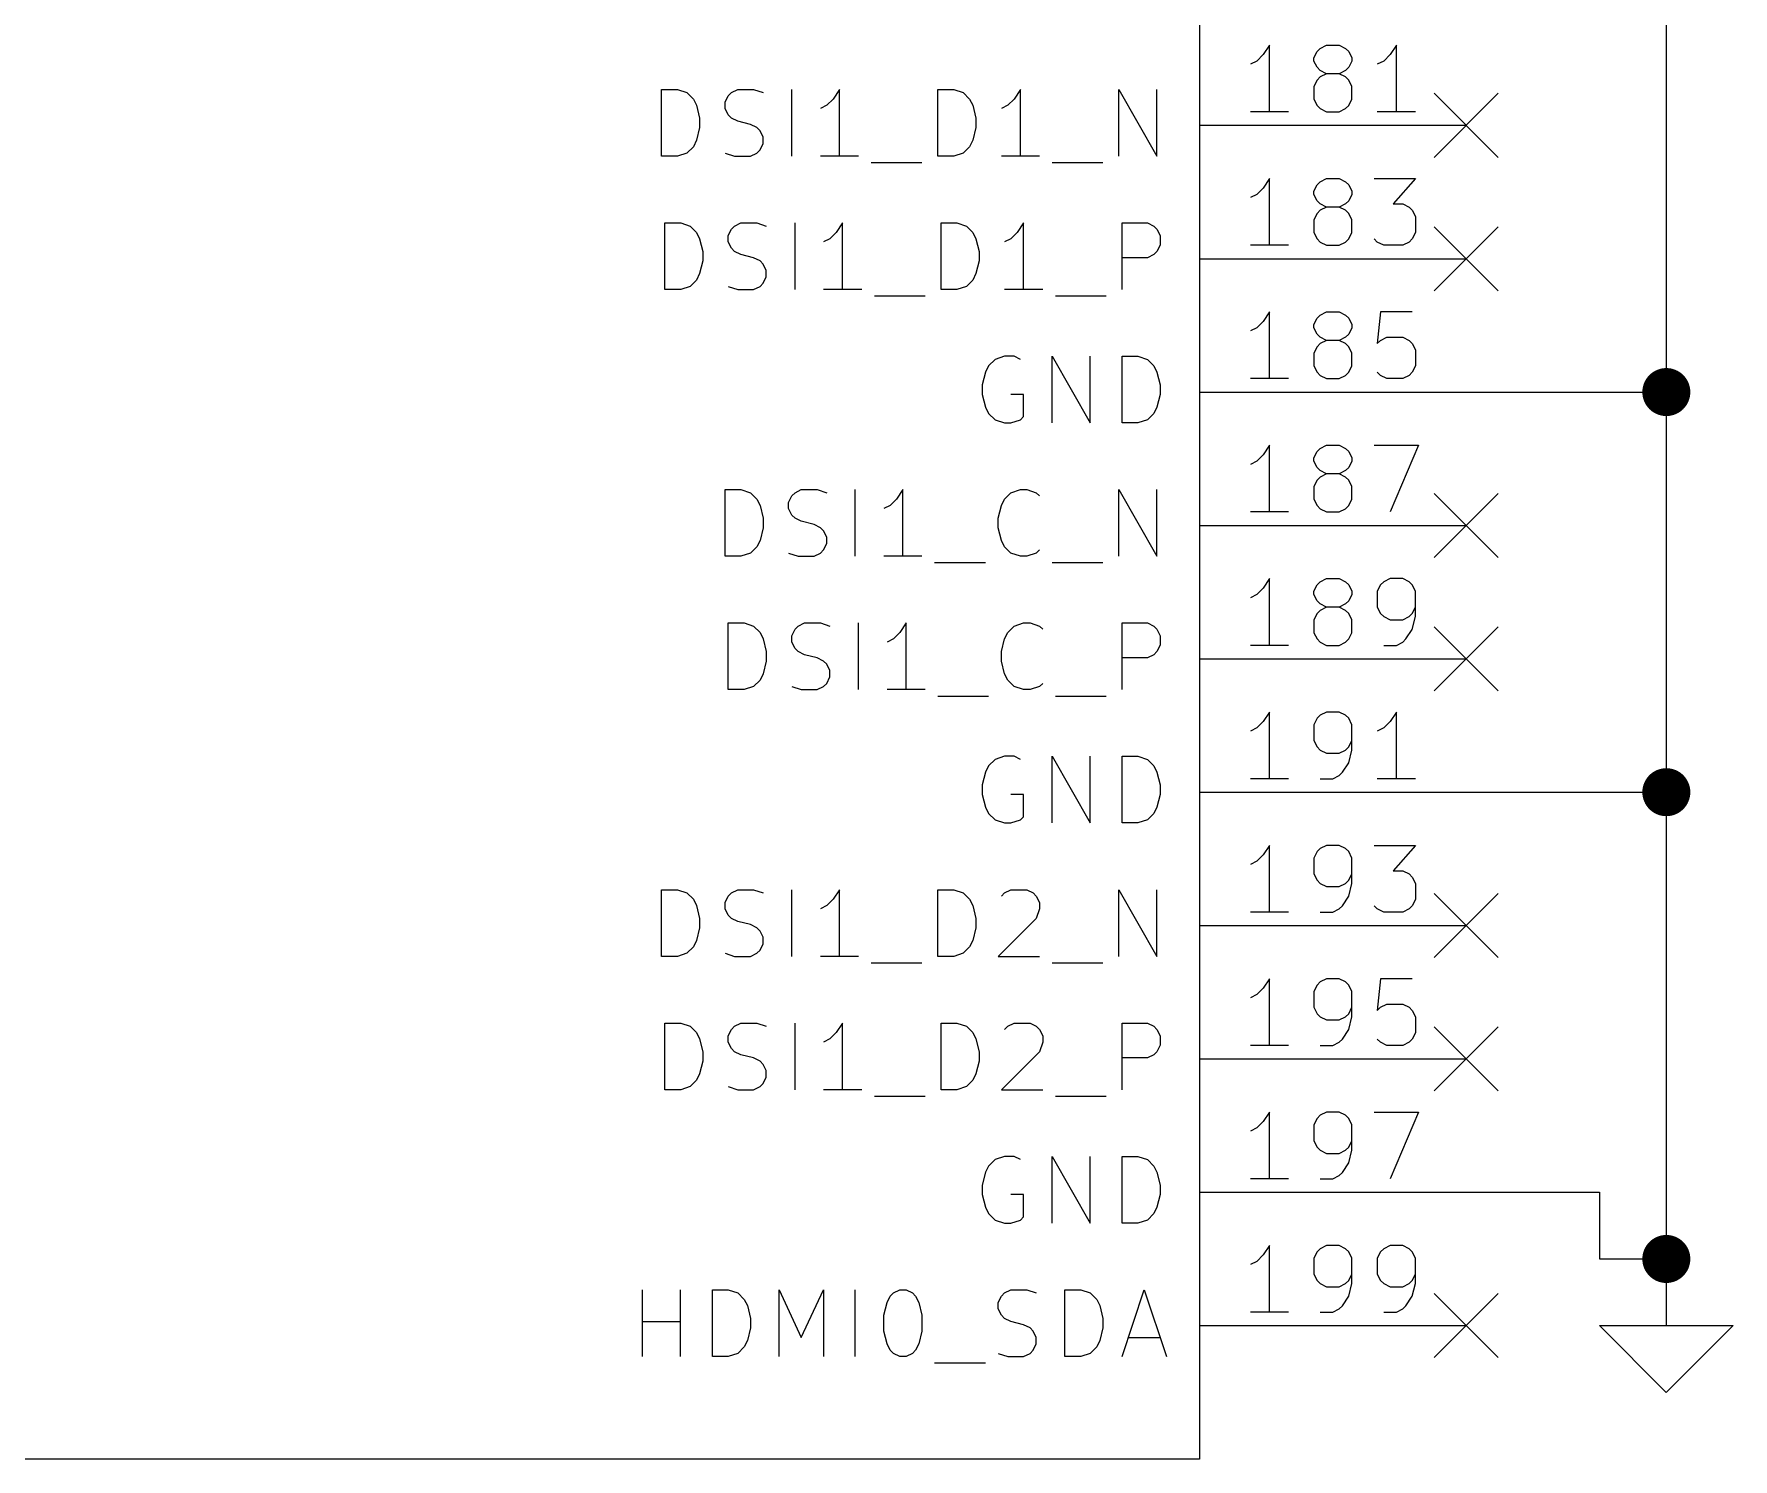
# Model space of a CAD drawing. Extents: x 0.4 to 11.3, y -7.9 to -0.4.
# Drawn here: x 2.376 to 3.65, y -6.35 to -5.282 of the extents above; entities that cross this region are included whole.
import ezdxf

# ---------------------------------------------------------------- set-up
doc = ezdxf.new("R2010")
doc.units = 0
doc.header["$MEASUREMENT"] = 0
for name, color, linetype in [('BLUE2', 5, 'CONTINUOUS'), ('CYAN2', 4, 'CONTINUOUS'), ('GREEN3', 91, 'CONTINUOUS'), ('RED2', 1, 'CONTINUOUS'), ('RED3', 11, 'CONTINUOUS')]:
    doc.layers.add(name, color=color, linetype=linetype)

msp = doc.modelspace()

# ---------------------------------------------------------------- linework, layer by layer
at = {"layer": 'BLUE2', "linetype": 'CONTINUOUS'}
for p, q in [((3.426, -5.326), (3.474, -5.374)), ((3.474, -5.326), (3.426, -5.374)), ((3.426, -5.426), (3.474, -5.474)), ((3.474, -5.426), (3.426, -5.474)), ((3.426, -5.626), (3.474, -5.674)), ((3.474, -5.626), (3.426, -5.674)), ((3.426, -5.726), (3.474, -5.774)), ((3.474, -5.726), (3.426, -5.774)), ((3.426, -5.926), (3.474, -5.974)), ((3.474, -5.926), (3.426, -5.974)), ((3.426, -6.026), (3.474, -6.074)), ((3.474, -6.026), (3.426, -6.074)), ((3.426, -6.226), (3.474, -6.274)), ((3.474, -6.226), (3.426, -6.274))]:
    msp.add_line(p, q, dxfattribs=at)
at = {"layer": 'CYAN2', "linetype": 'CONTINUOUS'}
for p, q in [((2.8467, -5.3731), (2.8467, -5.3231)), ((2.8467, -5.3231), (2.8586, -5.3231)), ((2.8586, -5.3231), (2.8657, -5.3255)), ((2.899, -5.3255), (2.9038, -5.3231)), ((2.9038, -5.3231), (2.9157, -5.3231)), ((2.9157, -5.3231), (2.9229, -5.3255)), ((2.9443, -5.3731), (2.9443, -5.3231)), ((2.98, -5.3231), (2.9752, -5.3303)), ((2.98, -5.3731), (2.98, -5.3231)), ((3.0538, -5.3731), (3.0538, -5.3231)), ((3.0538, -5.3231), (3.0657, -5.3231)), ((3.0657, -5.3231), (3.0729, -5.3255)), ((3.1157, -5.3231), (3.111, -5.3303)), ((3.1157, -5.3731), (3.1157, -5.3231)), ((3.1895, -5.3731), (3.1895, -5.3231)), ((3.1895, -5.3231), (3.2181, -5.3731)), ((3.2181, -5.3731), (3.2181, -5.3231)), ((2.8657, -5.3255), (2.8705, -5.3303)), ((2.8705, -5.3303), (2.8729, -5.335)), ((2.8729, -5.335), (2.8752, -5.3446)), ((2.8943, -5.3327), (2.8967, -5.3279)), ((2.8943, -5.3374), (2.8943, -5.3327)), ((2.8967, -5.3422), (2.8943, -5.3374)), ((2.8967, -5.3279), (2.899, -5.3255)), ((2.9705, -5.335), (2.9657, -5.3374)), ((2.9752, -5.3303), (2.9705, -5.335)), ((3.0729, -5.3255), (3.0776, -5.3303)), ((3.0776, -5.3303), (3.08, -5.335)), ((3.08, -5.335), (3.0824, -5.3446)), ((3.1062, -5.335), (3.1014, -5.3374)), ((3.111, -5.3303), (3.1062, -5.335)), ((2.8752, -5.3446), (2.8752, -5.3517)), ((2.899, -5.3446), (2.8967, -5.3422)), ((2.9038, -5.3469), (2.899, -5.3446)), ((2.9133, -5.3493), (2.9038, -5.3469)), ((2.9181, -5.3517), (2.9133, -5.3493)), ((3.0824, -5.3446), (3.0824, -5.3517)), ((2.8729, -5.3612), (2.8705, -5.366)), ((2.8752, -5.3517), (2.8729, -5.3612)), ((2.9205, -5.3541), (2.9181, -5.3517)), ((2.9229, -5.3588), (2.9205, -5.3541)), ((2.9229, -5.3636), (2.9229, -5.3588)), ((3.08, -5.3612), (3.0776, -5.366)), ((3.0824, -5.3517), (3.08, -5.3612)), ((2.8586, -5.3731), (2.8467, -5.3731)), ((2.8657, -5.3708), (2.8586, -5.3731)), ((2.8705, -5.366), (2.8657, -5.3708)), ((2.8943, -5.3708), (2.9014, -5.3731)), ((2.9014, -5.3731), (2.9133, -5.3731)), ((2.9133, -5.3731), (2.9181, -5.3708)), ((2.9181, -5.3708), (2.9205, -5.3684)), ((2.9205, -5.3684), (2.9229, -5.3636)), ((2.9943, -5.3731), (2.9657, -5.3731)), ((3.0657, -5.3731), (3.0538, -5.3731)), ((3.0729, -5.3708), (3.0657, -5.3731)), ((3.0776, -5.366), (3.0729, -5.3708)), ((3.13, -5.3731), (3.1014, -5.3731)), ((3.0038, -5.3779), (3.0419, -5.3779)), ((3.1395, -5.3779), (3.1776, -5.3779)), ((2.849, -5.4731), (2.849, -5.4231)), ((2.849, -5.4231), (2.861, -5.4231)), ((2.861, -5.4231), (2.8681, -5.4255)), ((2.8681, -5.4255), (2.8729, -5.4303)), ((2.899, -5.4279), (2.9014, -5.4255)), ((2.9014, -5.4255), (2.9062, -5.4231)), ((2.9062, -5.4231), (2.9181, -5.4231)), ((2.9181, -5.4231), (2.9252, -5.4255)), ((2.9467, -5.4731), (2.9467, -5.4231)), ((2.9824, -5.4231), (2.9776, -5.4303)), ((2.9824, -5.4731), (2.9824, -5.4231)), ((3.0562, -5.4731), (3.0562, -5.4231)), ((3.0562, -5.4231), (3.0681, -5.4231)), ((3.0681, -5.4231), (3.0752, -5.4255)), ((3.0752, -5.4255), (3.08, -5.4303)), ((3.1181, -5.4231), (3.1133, -5.4303)), ((3.1181, -5.4731), (3.1181, -5.4231)), ((3.1919, -5.4731), (3.1919, -5.4231)), ((3.1919, -5.4231), (3.2109, -5.4231)), ((3.2109, -5.4231), (3.2157, -5.4255)), ((3.2157, -5.4255), (3.2181, -5.4279)), ((2.8729, -5.4303), (2.8752, -5.435)), ((2.8752, -5.435), (2.8776, -5.4446)), ((2.8967, -5.4327), (2.899, -5.4279)), ((2.8967, -5.4374), (2.8967, -5.4327)), ((2.899, -5.4422), (2.8967, -5.4374)), ((2.9729, -5.435), (2.9681, -5.4374)), ((2.9776, -5.4303), (2.9729, -5.435)), ((3.08, -5.4303), (3.0824, -5.435)), ((3.0824, -5.435), (3.0848, -5.4446)), ((3.1086, -5.435), (3.1038, -5.4374)), ((3.1133, -5.4303), (3.1086, -5.435)), ((3.2181, -5.4279), (3.2205, -5.4327)), ((3.2205, -5.4327), (3.2205, -5.4398)), ((2.8776, -5.4517), (2.8752, -5.4612)), ((2.8776, -5.4446), (2.8776, -5.4517)), ((2.9014, -5.4446), (2.899, -5.4422)), ((2.9062, -5.4469), (2.9014, -5.4446)), ((2.9157, -5.4493), (2.9062, -5.4469)), ((2.9205, -5.4517), (2.9157, -5.4493)), ((2.9229, -5.4541), (2.9205, -5.4517)), ((3.0848, -5.4517), (3.0824, -5.4612)), ((3.0848, -5.4446), (3.0848, -5.4517)), ((3.2109, -5.4493), (3.1919, -5.4493)), ((3.2157, -5.4469), (3.2109, -5.4493)), ((3.2181, -5.4446), (3.2157, -5.4469)), ((3.2205, -5.4398), (3.2181, -5.4446)), ((2.8752, -5.4612), (2.8729, -5.466)), ((2.9252, -5.4588), (2.9229, -5.4541)), ((2.9229, -5.4684), (2.9252, -5.4636)), ((2.9252, -5.4636), (2.9252, -5.4588)), ((3.0824, -5.4612), (3.08, -5.466)), ((2.861, -5.4731), (2.849, -5.4731)), ((2.8681, -5.4708), (2.861, -5.4731)), ((2.8729, -5.466), (2.8681, -5.4708)), ((2.8967, -5.4708), (2.9038, -5.4731)), ((2.9038, -5.4731), (2.9157, -5.4731)), ((2.9157, -5.4731), (2.9205, -5.4708)), ((2.9205, -5.4708), (2.9229, -5.4684)), ((2.9967, -5.4731), (2.9681, -5.4731)), ((3.0681, -5.4731), (3.0562, -5.4731)), ((3.0752, -5.4708), (3.0681, -5.4731)), ((3.08, -5.466), (3.0752, -5.4708)), ((3.1324, -5.4731), (3.1038, -5.4731)), ((3.0062, -5.4779), (3.0443, -5.4779)), ((3.1419, -5.4779), (3.18, -5.4779)), ((3.0967, -5.5255), (3.0919, -5.5303)), ((3.1038, -5.5231), (3.0967, -5.5255)), ((3.1109, -5.5231), (3.1038, -5.5231)), ((3.1157, -5.5255), (3.1109, -5.5231)), ((3.1395, -5.5731), (3.1395, -5.5231)), ((3.1395, -5.5231), (3.1681, -5.5731)), ((3.1681, -5.5731), (3.1681, -5.5231)), ((3.1919, -5.5731), (3.1919, -5.5231)), ((3.1919, -5.5231), (3.2038, -5.5231)), ((3.2038, -5.5231), (3.2109, -5.5255)), ((3.2109, -5.5255), (3.2157, -5.5303)), ((3.0895, -5.535), (3.0871, -5.5446)), ((3.0919, -5.5303), (3.0895, -5.535)), ((3.2157, -5.5303), (3.2181, -5.535)), ((3.2181, -5.535), (3.2205, -5.5446)), ((3.0871, -5.5446), (3.0871, -5.5517)), ((3.0871, -5.5517), (3.0895, -5.5612)), ((3.1181, -5.5517), (3.1086, -5.5517)), ((3.1181, -5.5684), (3.1181, -5.5517)), ((3.2205, -5.5517), (3.2181, -5.5612)), ((3.2205, -5.5446), (3.2205, -5.5517)), ((3.0895, -5.5612), (3.0919, -5.566)), ((3.0919, -5.566), (3.0967, -5.5708)), ((3.2157, -5.566), (3.2109, -5.5708)), ((3.2181, -5.5612), (3.2157, -5.566)), ((3.0967, -5.5708), (3.1038, -5.5731)), ((3.1038, -5.5731), (3.1086, -5.5731)), ((3.1086, -5.5731), (3.1157, -5.5708)), ((3.1157, -5.5708), (3.1181, -5.5684)), ((3.2038, -5.5731), (3.1919, -5.5731)), ((3.2109, -5.5708), (3.2038, -5.5731)), ((2.8943, -5.6731), (2.8943, -5.6231)), ((2.8943, -5.6231), (2.9062, -5.6231)), ((2.9062, -5.6231), (2.9133, -5.6255)), ((2.9133, -5.6255), (2.9181, -5.6303)), ((2.9181, -5.6303), (2.9205, -5.635)), ((2.9419, -5.6327), (2.9443, -5.6279)), ((2.9443, -5.6279), (2.9467, -5.6255)), ((2.9467, -5.6255), (2.9514, -5.6231)), ((2.9514, -5.6231), (2.9633, -5.6231)), ((2.9633, -5.6231), (2.9705, -5.6255)), ((2.9919, -5.6731), (2.9919, -5.6231)), ((3.0229, -5.6303), (3.0181, -5.635)), ((3.0276, -5.6231), (3.0229, -5.6303)), ((3.0276, -5.6731), (3.0276, -5.6231)), ((3.1014, -5.635), (3.1038, -5.6303)), ((3.1038, -5.6303), (3.1086, -5.6255)), ((3.1086, -5.6255), (3.1157, -5.6231)), ((3.1157, -5.6231), (3.1205, -5.6231)), ((3.1205, -5.6231), (3.1276, -5.6255)), ((3.1276, -5.6255), (3.13, -5.6279)), ((3.1895, -5.6731), (3.1895, -5.6231)), ((3.1895, -5.6231), (3.2181, -5.6731)), ((3.2181, -5.6731), (3.2181, -5.6231)), ((2.9205, -5.635), (2.9229, -5.6446)), ((2.9419, -5.6374), (2.9419, -5.6327)), ((2.9443, -5.6422), (2.9419, -5.6374)), ((2.9467, -5.6446), (2.9443, -5.6422)), ((3.0181, -5.635), (3.0133, -5.6374)), ((3.099, -5.6446), (3.1014, -5.635)), ((2.9229, -5.6517), (2.9205, -5.6612)), ((2.9229, -5.6446), (2.9229, -5.6517)), ((2.9514, -5.6469), (2.9467, -5.6446)), ((2.961, -5.6493), (2.9514, -5.6469)), ((2.9657, -5.6517), (2.961, -5.6493)), ((2.9681, -5.6541), (2.9657, -5.6517)), ((2.9705, -5.6588), (2.9681, -5.6541)), ((3.099, -5.6517), (3.099, -5.6446)), ((3.1014, -5.6612), (3.099, -5.6517)), ((2.9181, -5.666), (2.9133, -5.6708)), ((2.9205, -5.6612), (2.9181, -5.666)), ((2.9657, -5.6708), (2.9681, -5.6684)), ((2.9681, -5.6684), (2.9705, -5.6636)), ((2.9705, -5.6636), (2.9705, -5.6588)), ((3.1038, -5.666), (3.1014, -5.6612)), ((3.1086, -5.6708), (3.1038, -5.666)), ((3.13, -5.6684), (3.1276, -5.6708)), ((2.9062, -5.6731), (2.8943, -5.6731)), ((2.9133, -5.6708), (2.9062, -5.6731)), ((2.9419, -5.6708), (2.949, -5.6731)), ((2.949, -5.6731), (2.961, -5.6731)), ((2.961, -5.6731), (2.9657, -5.6708)), ((3.0419, -5.6731), (3.0133, -5.6731)), ((3.0514, -5.6779), (3.0895, -5.6779)), ((3.1157, -5.6731), (3.1086, -5.6708)), ((3.1205, -5.6731), (3.1157, -5.6731)), ((3.1276, -5.6708), (3.1205, -5.6731)), ((3.1395, -5.6779), (3.1776, -5.6779)), ((2.8967, -5.7731), (2.8967, -5.7231)), ((2.8967, -5.7231), (2.9086, -5.7231)), ((2.9086, -5.7231), (2.9157, -5.7255)), ((2.9157, -5.7255), (2.9205, -5.7303)), ((2.9205, -5.7303), (2.9229, -5.735)), ((2.9443, -5.7327), (2.9467, -5.7279)), ((2.9467, -5.7279), (2.949, -5.7255)), ((2.949, -5.7255), (2.9538, -5.7231)), ((2.9538, -5.7231), (2.9657, -5.7231)), ((2.9657, -5.7231), (2.9729, -5.7255)), ((2.9943, -5.7731), (2.9943, -5.7231)), ((3.0252, -5.7303), (3.0205, -5.735)), ((3.03, -5.7231), (3.0252, -5.7303)), ((3.03, -5.7731), (3.03, -5.7231)), ((3.1038, -5.735), (3.1062, -5.7303)), ((3.1062, -5.7303), (3.111, -5.7255)), ((3.111, -5.7255), (3.1181, -5.7231)), ((3.1181, -5.7231), (3.1229, -5.7231)), ((3.1229, -5.7231), (3.13, -5.7255)), ((3.13, -5.7255), (3.1324, -5.7279)), ((3.1919, -5.7731), (3.1919, -5.7231)), ((3.1919, -5.7231), (3.2109, -5.7231)), ((3.2109, -5.7231), (3.2157, -5.7255)), ((3.2157, -5.7255), (3.2181, -5.7279)), ((3.2181, -5.7279), (3.2205, -5.7327)), ((2.9229, -5.735), (2.9252, -5.7446)), ((2.9252, -5.7446), (2.9252, -5.7517)), ((2.9443, -5.7374), (2.9443, -5.7327)), ((2.9467, -5.7422), (2.9443, -5.7374)), ((2.949, -5.7446), (2.9467, -5.7422)), ((2.9538, -5.7469), (2.949, -5.7446)), ((3.0205, -5.735), (3.0157, -5.7374)), ((3.1014, -5.7446), (3.1038, -5.735)), ((3.1014, -5.7517), (3.1014, -5.7446)), ((3.2181, -5.7446), (3.2157, -5.7469)), ((3.2205, -5.7398), (3.2181, -5.7446)), ((3.2205, -5.7327), (3.2205, -5.7398)), ((2.9252, -5.7517), (2.9229, -5.7612)), ((2.9633, -5.7493), (2.9538, -5.7469)), ((2.9681, -5.7517), (2.9633, -5.7493)), ((2.9705, -5.7541), (2.9681, -5.7517)), ((2.9729, -5.7588), (2.9705, -5.7541)), ((3.1038, -5.7612), (3.1014, -5.7517)), ((3.2109, -5.7493), (3.1919, -5.7493)), ((3.2157, -5.7469), (3.2109, -5.7493)), ((2.9157, -5.7708), (2.9086, -5.7731)), ((2.9205, -5.766), (2.9157, -5.7708)), ((2.9229, -5.7612), (2.9205, -5.766)), ((2.9443, -5.7708), (2.9514, -5.7731)), ((2.9633, -5.7731), (2.9681, -5.7708)), ((2.9681, -5.7708), (2.9705, -5.7684)), ((2.9705, -5.7684), (2.9729, -5.7636)), ((2.9729, -5.7636), (2.9729, -5.7588)), ((3.1062, -5.766), (3.1038, -5.7612)), ((3.111, -5.7708), (3.1062, -5.766)), ((3.1181, -5.7731), (3.111, -5.7708)), ((3.13, -5.7708), (3.1229, -5.7731)), ((3.1324, -5.7684), (3.13, -5.7708)), ((2.9086, -5.7731), (2.8967, -5.7731)), ((2.9514, -5.7731), (2.9633, -5.7731)), ((3.0443, -5.7731), (3.0157, -5.7731)), ((3.0538, -5.7779), (3.0919, -5.7779)), ((3.1229, -5.7731), (3.1181, -5.7731)), ((3.1419, -5.7779), (3.18, -5.7779)), ((3.0919, -5.8303), (3.0895, -5.835)), ((3.0967, -5.8255), (3.0919, -5.8303)), ((3.1038, -5.8231), (3.0967, -5.8255)), ((3.1109, -5.8231), (3.1038, -5.8231)), ((3.1157, -5.8255), (3.1109, -5.8231)), ((3.1395, -5.8731), (3.1395, -5.8231)), ((3.1395, -5.8231), (3.1681, -5.8731)), ((3.1681, -5.8731), (3.1681, -5.8231)), ((3.1919, -5.8731), (3.1919, -5.8231)), ((3.1919, -5.8231), (3.2038, -5.8231)), ((3.2038, -5.8231), (3.2109, -5.8255)), ((3.2109, -5.8255), (3.2157, -5.8303)), ((3.2157, -5.8303), (3.2181, -5.835)), ((3.0895, -5.835), (3.0871, -5.8446)), ((3.0871, -5.8446), (3.0871, -5.8517)), ((3.2181, -5.835), (3.2205, -5.8446)), ((3.2205, -5.8446), (3.2205, -5.8517)), ((3.0871, -5.8517), (3.0895, -5.8612)), ((3.1181, -5.8517), (3.1086, -5.8517)), ((3.1181, -5.8684), (3.1181, -5.8517)), ((3.2205, -5.8517), (3.2181, -5.8612)), ((3.0895, -5.8612), (3.0919, -5.866)), ((3.0919, -5.866), (3.0967, -5.8708)), ((3.0967, -5.8708), (3.1038, -5.8731)), ((3.1086, -5.8731), (3.1157, -5.8708)), ((3.1157, -5.8708), (3.1181, -5.8684)), ((3.2109, -5.8708), (3.2038, -5.8731)), ((3.2157, -5.866), (3.2109, -5.8708)), ((3.2181, -5.8612), (3.2157, -5.866)), ((3.1038, -5.8731), (3.1086, -5.8731)), ((3.2038, -5.8731), (3.1919, -5.8731)), ((2.8467, -5.9731), (2.8467, -5.9231)), ((2.8467, -5.9231), (2.8586, -5.9231)), ((2.8586, -5.9231), (2.8657, -5.9255)), ((2.899, -5.9255), (2.9038, -5.9231)), ((2.9038, -5.9231), (2.9157, -5.9231)), ((2.9157, -5.9231), (2.9229, -5.9255)), ((2.9443, -5.9731), (2.9443, -5.9231)), ((2.98, -5.9231), (2.9752, -5.9303)), ((2.98, -5.9731), (2.98, -5.9231)), ((3.0538, -5.9731), (3.0538, -5.9231)), ((3.0538, -5.9231), (3.0657, -5.9231)), ((3.0657, -5.9231), (3.0729, -5.9255)), ((3.1038, -5.9255), (3.1086, -5.9231)), ((3.1086, -5.9231), (3.1205, -5.9231)), ((3.1205, -5.9231), (3.1252, -5.9255)), ((3.1895, -5.9731), (3.1895, -5.9231)), ((3.1895, -5.9231), (3.2181, -5.9731)), ((3.2181, -5.9731), (3.2181, -5.9231)), ((2.8657, -5.9255), (2.8705, -5.9303)), ((2.8705, -5.9303), (2.8729, -5.935)), ((2.8729, -5.935), (2.8752, -5.9446)), ((2.8943, -5.9327), (2.8967, -5.9279)), ((2.8943, -5.9374), (2.8943, -5.9327)), ((2.8967, -5.9279), (2.899, -5.9255)), ((2.9705, -5.935), (2.9657, -5.9374)), ((2.9752, -5.9303), (2.9705, -5.935)), ((3.0729, -5.9255), (3.0776, -5.9303)), ((3.0776, -5.9303), (3.08, -5.935)), ((3.08, -5.935), (3.0824, -5.9446)), ((3.1014, -5.9279), (3.1038, -5.9255)), ((3.1252, -5.9255), (3.1276, -5.9279)), ((3.1276, -5.9279), (3.13, -5.9327)), ((3.13, -5.9327), (3.13, -5.9374)), ((2.8752, -5.9446), (2.8752, -5.9517)), ((2.8967, -5.9422), (2.8943, -5.9374)), ((2.899, -5.9446), (2.8967, -5.9422)), ((2.9038, -5.9469), (2.899, -5.9446)), ((2.9133, -5.9493), (2.9038, -5.9469)), ((3.0824, -5.9446), (3.0824, -5.9517)), ((3.1276, -5.9446), (3.099, -5.9731)), ((3.13, -5.9374), (3.1276, -5.9446)), ((2.8729, -5.9612), (2.8705, -5.966)), ((2.8752, -5.9517), (2.8729, -5.9612)), ((2.9181, -5.9517), (2.9133, -5.9493)), ((2.9205, -5.9541), (2.9181, -5.9517)), ((2.9229, -5.9588), (2.9205, -5.9541)), ((2.9229, -5.9636), (2.9229, -5.9588)), ((3.08, -5.9612), (3.0776, -5.966)), ((3.0824, -5.9517), (3.08, -5.9612)), ((2.8586, -5.9731), (2.8467, -5.9731)), ((2.8657, -5.9708), (2.8586, -5.9731)), ((2.8705, -5.966), (2.8657, -5.9708)), ((2.8943, -5.9708), (2.9014, -5.9731)), ((2.9014, -5.9731), (2.9133, -5.9731)), ((2.9133, -5.9731), (2.9181, -5.9708)), ((2.9181, -5.9708), (2.9205, -5.9684)), ((2.9205, -5.9684), (2.9229, -5.9636)), ((2.9943, -5.9731), (2.9657, -5.9731)), ((3.0657, -5.9731), (3.0538, -5.9731)), ((3.0729, -5.9708), (3.0657, -5.9731)), ((3.0776, -5.966), (3.0729, -5.9708)), ((3.099, -5.9731), (3.13, -5.9731)), ((3.0038, -5.9779), (3.0419, -5.9779)), ((3.1395, -5.9779), (3.1776, -5.9779)), ((2.849, -6.0731), (2.849, -6.0231)), ((2.849, -6.0231), (2.861, -6.0231)), ((2.861, -6.0231), (2.8681, -6.0255)), ((2.8681, -6.0255), (2.8729, -6.0303)), ((2.899, -6.0279), (2.9014, -6.0255)), ((2.9014, -6.0255), (2.9062, -6.0231)), ((2.9062, -6.0231), (2.9181, -6.0231)), ((2.9181, -6.0231), (2.9252, -6.0255)), ((2.9467, -6.0731), (2.9467, -6.0231)), ((2.9824, -6.0231), (2.9776, -6.0303)), ((2.9824, -6.0731), (2.9824, -6.0231)), ((3.0562, -6.0731), (3.0562, -6.0231)), ((3.0562, -6.0231), (3.0681, -6.0231)), ((3.0681, -6.0231), (3.0752, -6.0255)), ((3.0752, -6.0255), (3.08, -6.0303)), ((3.1038, -6.0279), (3.1062, -6.0255)), ((3.1062, -6.0255), (3.111, -6.0231)), ((3.111, -6.0231), (3.1229, -6.0231)), ((3.1229, -6.0231), (3.1276, -6.0255)), ((3.1276, -6.0255), (3.13, -6.0279)), ((3.1919, -6.0731), (3.1919, -6.0231)), ((3.1919, -6.0231), (3.2109, -6.0231)), ((3.2109, -6.0231), (3.2157, -6.0255)), ((3.2157, -6.0255), (3.2181, -6.0279)), ((2.8729, -6.0303), (2.8752, -6.035)), ((2.8752, -6.035), (2.8776, -6.0446)), ((2.8967, -6.0327), (2.899, -6.0279)), ((2.8967, -6.0374), (2.8967, -6.0327)), ((2.899, -6.0422), (2.8967, -6.0374)), ((2.9729, -6.035), (2.9681, -6.0374)), ((2.9776, -6.0303), (2.9729, -6.035)), ((3.08, -6.0303), (3.0824, -6.035)), ((3.0824, -6.035), (3.0848, -6.0446)), ((3.13, -6.0279), (3.1324, -6.0327)), ((3.1324, -6.0374), (3.13, -6.0446)), ((3.1324, -6.0327), (3.1324, -6.0374)), ((3.2181, -6.0279), (3.2205, -6.0327)), ((3.2205, -6.0327), (3.2205, -6.0398)), ((2.8776, -6.0446), (2.8776, -6.0517)), ((2.9014, -6.0446), (2.899, -6.0422)), ((2.9062, -6.0469), (2.9014, -6.0446)), ((2.9157, -6.0493), (2.9062, -6.0469)), ((2.9205, -6.0517), (2.9157, -6.0493)), ((3.0848, -6.0446), (3.0848, -6.0517)), ((3.13, -6.0446), (3.1014, -6.0731)), ((3.2109, -6.0493), (3.1919, -6.0493)), ((3.2157, -6.0469), (3.2109, -6.0493)), ((3.2181, -6.0446), (3.2157, -6.0469)), ((3.2205, -6.0398), (3.2181, -6.0446)), ((2.8752, -6.0612), (2.8729, -6.066)), ((2.8776, -6.0517), (2.8752, -6.0612)), ((2.9229, -6.0541), (2.9205, -6.0517)), ((2.9252, -6.0588), (2.9229, -6.0541)), ((2.9229, -6.0684), (2.9252, -6.0636)), ((2.9252, -6.0636), (2.9252, -6.0588)), ((3.0824, -6.0612), (3.08, -6.066)), ((3.0848, -6.0517), (3.0824, -6.0612)), ((2.861, -6.0731), (2.849, -6.0731)), ((2.8681, -6.0708), (2.861, -6.0731)), ((2.8729, -6.066), (2.8681, -6.0708)), ((2.8967, -6.0708), (2.9038, -6.0731)), ((2.9038, -6.0731), (2.9157, -6.0731)), ((2.9157, -6.0731), (2.9205, -6.0708)), ((2.9205, -6.0708), (2.9229, -6.0684)), ((2.9967, -6.0731), (2.9681, -6.0731)), ((3.0681, -6.0731), (3.0562, -6.0731)), ((3.0752, -6.0708), (3.0681, -6.0731)), ((3.08, -6.066), (3.0752, -6.0708)), ((3.1014, -6.0731), (3.1324, -6.0731)), ((3.0062, -6.0779), (3.0443, -6.0779)), ((3.1419, -6.0779), (3.18, -6.0779)), ((3.0967, -6.1255), (3.0919, -6.1303)), ((3.1038, -6.1231), (3.0967, -6.1255)), ((3.1109, -6.1231), (3.1038, -6.1231)), ((3.1157, -6.1255), (3.1109, -6.1231)), ((3.1395, -6.1731), (3.1395, -6.1231)), ((3.1395, -6.1231), (3.1681, -6.1731)), ((3.1681, -6.1731), (3.1681, -6.1231)), ((3.1919, -6.1731), (3.1919, -6.1231)), ((3.1919, -6.1231), (3.2038, -6.1231)), ((3.2038, -6.1231), (3.2109, -6.1255)), ((3.2109, -6.1255), (3.2157, -6.1303)), ((3.0895, -6.135), (3.0871, -6.1446)), ((3.0919, -6.1303), (3.0895, -6.135)), ((3.2157, -6.1303), (3.2181, -6.135)), ((3.2181, -6.135), (3.2205, -6.1446)), ((3.0871, -6.1446), (3.0871, -6.1517)), ((3.0871, -6.1517), (3.0895, -6.1612)), ((3.1181, -6.1517), (3.1086, -6.1517)), ((3.1181, -6.1684), (3.1181, -6.1517)), ((3.2205, -6.1517), (3.2181, -6.1612)), ((3.2205, -6.1446), (3.2205, -6.1517)), ((3.0895, -6.1612), (3.0919, -6.166)), ((3.2181, -6.1612), (3.2157, -6.166)), ((3.0919, -6.166), (3.0967, -6.1708)), ((3.0967, -6.1708), (3.1038, -6.1731)), ((3.1038, -6.1731), (3.1086, -6.1731)), ((3.1086, -6.1731), (3.1157, -6.1708)), ((3.1157, -6.1708), (3.1181, -6.1684)), ((3.2038, -6.1731), (3.1919, -6.1731)), ((3.2109, -6.1708), (3.2038, -6.1731)), ((3.2157, -6.166), (3.2109, -6.1708)), ((2.8324, -6.2731), (2.8324, -6.2231)), ((2.8609, -6.2731), (2.8609, -6.2231)), ((2.8848, -6.2731), (2.8848, -6.2231)), ((2.8848, -6.2231), (2.8967, -6.2231)), ((2.8967, -6.2231), (2.9038, -6.2255)), ((2.9038, -6.2255), (2.9086, -6.2303)), ((2.9348, -6.2731), (2.9348, -6.2231)), ((2.9348, -6.2231), (2.9514, -6.2588)), ((2.9514, -6.2588), (2.9681, -6.2231)), ((2.9681, -6.2231), (2.9681, -6.2731)), ((2.9919, -6.2731), (2.9919, -6.2231)), ((3.0157, -6.2327), (3.0181, -6.2279)), ((3.0181, -6.2279), (3.0205, -6.2255)), ((3.0205, -6.2255), (3.0252, -6.2231)), ((3.0252, -6.2231), (3.03, -6.2231)), ((3.03, -6.2231), (3.0348, -6.2255)), ((3.0348, -6.2255), (3.0371, -6.2279)), ((3.0371, -6.2279), (3.0395, -6.2327)), ((3.099, -6.2327), (3.1014, -6.2279)), ((3.1014, -6.2279), (3.1038, -6.2255)), ((3.1038, -6.2255), (3.1086, -6.2231)), ((3.1086, -6.2231), (3.1205, -6.2231)), ((3.1205, -6.2231), (3.1276, -6.2255)), ((3.149, -6.2731), (3.149, -6.2231)), ((3.149, -6.2231), (3.1609, -6.2231)), ((3.1609, -6.2231), (3.1681, -6.2255)), ((3.1681, -6.2255), (3.1729, -6.2303)), ((3.1919, -6.2731), (3.2086, -6.2231)), ((3.2086, -6.2231), (3.2252, -6.2731)), ((2.9086, -6.2303), (2.911, -6.235)), ((2.911, -6.235), (2.9133, -6.2446)), ((3.0133, -6.2422), (3.0157, -6.2327)), ((3.0395, -6.2327), (3.0419, -6.2422)), ((3.099, -6.2374), (3.099, -6.2327)), ((3.1014, -6.2422), (3.099, -6.2374)), ((3.1729, -6.2303), (3.1752, -6.235)), ((3.1752, -6.235), (3.1776, -6.2446)), ((2.8324, -6.2469), (2.8609, -6.2469)), ((2.9133, -6.2517), (2.911, -6.2612)), ((2.9133, -6.2446), (2.9133, -6.2517)), ((3.0133, -6.2541), (3.0133, -6.2422)), ((3.0157, -6.2636), (3.0133, -6.2541)), ((3.0419, -6.2541), (3.0395, -6.2636)), ((3.0419, -6.2422), (3.0419, -6.2541)), ((3.1038, -6.2446), (3.1014, -6.2422)), ((3.1086, -6.2469), (3.1038, -6.2446)), ((3.1181, -6.2493), (3.1086, -6.2469)), ((3.1229, -6.2517), (3.1181, -6.2493)), ((3.1252, -6.2541), (3.1229, -6.2517)), ((3.1276, -6.2588), (3.1252, -6.2541)), ((3.1776, -6.2517), (3.1752, -6.2612)), ((3.1776, -6.2446), (3.1776, -6.2517)), ((2.9086, -6.266), (2.9038, -6.2708)), ((2.911, -6.2612), (2.9086, -6.266)), ((3.0181, -6.2684), (3.0157, -6.2636)), ((3.0395, -6.2636), (3.0371, -6.2684)), ((3.1252, -6.2684), (3.1276, -6.2636)), ((3.1276, -6.2636), (3.1276, -6.2588)), ((3.1729, -6.266), (3.1681, -6.2708)), ((3.1752, -6.2612), (3.1729, -6.266)), ((3.1967, -6.2588), (3.2205, -6.2588)), ((2.8967, -6.2731), (2.8848, -6.2731)), ((2.9038, -6.2708), (2.8967, -6.2731)), ((3.0205, -6.2708), (3.0181, -6.2684)), ((3.0252, -6.2731), (3.0205, -6.2708)), ((3.03, -6.2731), (3.0252, -6.2731)), ((3.0348, -6.2708), (3.03, -6.2731)), ((3.0371, -6.2684), (3.0348, -6.2708)), ((3.0514, -6.2779), (3.0895, -6.2779)), ((3.099, -6.2708), (3.1062, -6.2731)), ((3.1062, -6.2731), (3.1181, -6.2731)), ((3.1181, -6.2731), (3.1229, -6.2708)), ((3.1229, -6.2708), (3.1252, -6.2684)), ((3.1609, -6.2731), (3.149, -6.2731)), ((3.1681, -6.2708), (3.1609, -6.2731))]:
    msp.add_line(p, q, dxfattribs=at)
at = {"layer": 'GREEN3', "linetype": 'CONTINUOUS'}
for p, q in [((3.6, -5.25), (3.6, -5.55)), ((3.45, -5.55), (3.6, -5.55)), ((3.6, -5.55), (3.6, -5.85)), ((3.45, -5.85), (3.6, -5.85)), ((3.6, -5.85), (3.6, -6.2)), ((3.45, -6.15), (3.55, -6.15)), ((3.55, -6.15), (3.55, -6.2)), ((3.55, -6.2), (3.6, -6.2))]:
    msp.add_line(p, q, dxfattribs=at)
at = {"layer": 'GREEN3', "const_width": 0.018}
for points in [[(3.591, -5.55, 1), (3.609, -5.55, 1)], [(3.591, -5.85, 1), (3.609, -5.85, 1)], [(3.591, -6.2, 1), (3.609, -6.2, 1)]]:
    msp.add_lwpolyline(points, format="xyb", close=True, dxfattribs=at)
at = {"layer": 'RED2', "linetype": 'CONTINUOUS'}
for p, q in [((3.25, -1.25), (3.25, -6.35)), ((3.25, -5.35), (3.45, -5.35)), ((3.25, -5.45), (3.45, -5.45)), ((3.25, -5.55), (3.45, -5.55)), ((3.25, -5.65), (3.45, -5.65)), ((3.25, -5.75), (3.45, -5.75)), ((3.25, -5.85), (3.45, -5.85)), ((3.25, -5.95), (3.45, -5.95)), ((3.25, -6.05), (3.45, -6.05)), ((3.25, -6.15), (3.45, -6.15)), ((3.6, -6.2), (3.6, -6.25)), ((3.25, -6.25), (3.45, -6.25)), ((3.6, -6.3), (3.55, -6.25)), ((3.55, -6.25), (3.6, -6.25)), ((3.6, -6.25), (3.65, -6.25)), ((3.65, -6.25), (3.6, -6.3)), ((3.25, -6.35), (1.25, -6.35))]:
    msp.add_line(p, q, dxfattribs=at)
at = {"layer": 'RED3', "linetype": 'CONTINUOUS'}
for p, q in [((3.2976, -5.297), (3.2929, -5.3018)), ((3.3024, -5.2899), (3.2976, -5.297)), ((3.3024, -5.3399), (3.3024, -5.2899)), ((3.3357, -5.2994), (3.3381, -5.2946)), ((3.3357, -5.3018), (3.3357, -5.2994)), ((3.3381, -5.2946), (3.3405, -5.2923)), ((3.3405, -5.2923), (3.3452, -5.2899)), ((3.3452, -5.2899), (3.3548, -5.2899)), ((3.3548, -5.2899), (3.3595, -5.2923)), ((3.3595, -5.2923), (3.3619, -5.2946)), ((3.3619, -5.2946), (3.3643, -5.2994)), ((3.3643, -5.2994), (3.3643, -5.3018)), ((3.3929, -5.297), (3.3881, -5.3018)), ((3.3976, -5.2899), (3.3929, -5.297)), ((3.3976, -5.3399), (3.3976, -5.2899)), ((3.2929, -5.3018), (3.2881, -5.3042)), ((3.3381, -5.3065), (3.3357, -5.3018)), ((3.3405, -5.3089), (3.3381, -5.3065)), ((3.3452, -5.3113), (3.3405, -5.3089)), ((3.3452, -5.3113), (3.3405, -5.3137)), ((3.3548, -5.3113), (3.3452, -5.3113)), ((3.3595, -5.3089), (3.3548, -5.3113)), ((3.3595, -5.3137), (3.3548, -5.3113)), ((3.3619, -5.3065), (3.3595, -5.3089)), ((3.3643, -5.3018), (3.3619, -5.3065)), ((3.3881, -5.3018), (3.3833, -5.3042)), ((3.3381, -5.3161), (3.3357, -5.3208)), ((3.3357, -5.3208), (3.3357, -5.3304)), ((3.3405, -5.3137), (3.3381, -5.3161)), ((3.3619, -5.3161), (3.3595, -5.3137)), ((3.3643, -5.3208), (3.3619, -5.3161)), ((3.3643, -5.3304), (3.3643, -5.3208)), ((3.3357, -5.3304), (3.3381, -5.3351)), ((3.3381, -5.3351), (3.3405, -5.3375)), ((3.3405, -5.3375), (3.3452, -5.3399)), ((3.3548, -5.3399), (3.3595, -5.3375)), ((3.3595, -5.3375), (3.3619, -5.3351)), ((3.3619, -5.3351), (3.3643, -5.3304)), ((3.3167, -5.3399), (3.2881, -5.3399)), ((3.3452, -5.3399), (3.3548, -5.3399)), ((3.4119, -5.3399), (3.3833, -5.3399)), ((3.2976, -5.397), (3.2929, -5.4018)), ((3.3024, -5.3899), (3.2976, -5.397)), ((3.3024, -5.4399), (3.3024, -5.3899)), ((3.3357, -5.3994), (3.3381, -5.3946)), ((3.3357, -5.4018), (3.3357, -5.3994)), ((3.3381, -5.3946), (3.3405, -5.3923)), ((3.3405, -5.3923), (3.3452, -5.3899)), ((3.3452, -5.3899), (3.3548, -5.3899)), ((3.3548, -5.3899), (3.3595, -5.3923)), ((3.3595, -5.3923), (3.3619, -5.3946)), ((3.3619, -5.3946), (3.3643, -5.3994)), ((3.3643, -5.3994), (3.3643, -5.4018)), ((3.381, -5.3899), (3.4119, -5.3899)), ((3.4119, -5.3899), (3.3952, -5.4089)), ((3.2929, -5.4018), (3.2881, -5.4042)), ((3.3381, -5.4065), (3.3357, -5.4018)), ((3.3405, -5.4089), (3.3381, -5.4065)), ((3.3405, -5.4137), (3.3381, -5.4161)), ((3.3452, -5.4113), (3.3405, -5.4089)), ((3.3452, -5.4113), (3.3405, -5.4137)), ((3.3548, -5.4113), (3.3452, -5.4113)), ((3.3595, -5.4089), (3.3548, -5.4113)), ((3.3595, -5.4137), (3.3548, -5.4113)), ((3.3619, -5.4065), (3.3595, -5.4089)), ((3.3619, -5.4161), (3.3595, -5.4137)), ((3.3643, -5.4018), (3.3619, -5.4065)), ((3.3952, -5.4089), (3.4024, -5.4089)), ((3.4024, -5.4089), (3.4071, -5.4113)), ((3.4071, -5.4113), (3.4095, -5.4137)), ((3.4095, -5.4137), (3.4119, -5.4184)), ((3.3381, -5.4161), (3.3357, -5.4208)), ((3.3357, -5.4208), (3.3357, -5.4304)), ((3.3643, -5.4208), (3.3619, -5.4161)), ((3.3643, -5.4304), (3.3643, -5.4208)), ((3.4119, -5.4184), (3.4119, -5.4304)), ((3.3357, -5.4304), (3.3381, -5.4351)), ((3.3381, -5.4351), (3.3405, -5.4375)), ((3.3405, -5.4375), (3.3452, -5.4399)), ((3.3548, -5.4399), (3.3595, -5.4375)), ((3.3595, -5.4375), (3.3619, -5.4351)), ((3.3619, -5.4351), (3.3643, -5.4304)), ((3.3833, -5.4375), (3.381, -5.4351)), ((3.3881, -5.4399), (3.3833, -5.4375)), ((3.4071, -5.4375), (3.4024, -5.4399)), ((3.4095, -5.4351), (3.4071, -5.4375)), ((3.4119, -5.4304), (3.4095, -5.4351)), ((3.3167, -5.4399), (3.2881, -5.4399)), ((3.3452, -5.4399), (3.3548, -5.4399)), ((3.4024, -5.4399), (3.3881, -5.4399)), ((3.3024, -5.4899), (3.2976, -5.497)), ((3.3024, -5.5399), (3.3024, -5.4899)), ((3.3405, -5.4923), (3.3452, -5.4899)), ((3.3452, -5.4899), (3.3548, -5.4899)), ((3.3548, -5.4899), (3.3595, -5.4923)), ((3.3857, -5.4899), (3.3833, -5.5137)), ((3.4095, -5.4899), (3.3857, -5.4899)), ((3.2929, -5.5018), (3.2881, -5.5042)), ((3.2976, -5.497), (3.2929, -5.5018)), ((3.3357, -5.4994), (3.3381, -5.4946)), ((3.3357, -5.5018), (3.3357, -5.4994)), ((3.3381, -5.5065), (3.3357, -5.5018)), ((3.3381, -5.4946), (3.3405, -5.4923)), ((3.3595, -5.4923), (3.3619, -5.4946)), ((3.3619, -5.4946), (3.3643, -5.4994)), ((3.3643, -5.5018), (3.3619, -5.5065)), ((3.3643, -5.4994), (3.3643, -5.5018)), ((3.3405, -5.5089), (3.3381, -5.5065)), ((3.3405, -5.5137), (3.3381, -5.5161)), ((3.3452, -5.5113), (3.3405, -5.5089)), ((3.3452, -5.5113), (3.3405, -5.5137)), ((3.3548, -5.5113), (3.3452, -5.5113)), ((3.3595, -5.5089), (3.3548, -5.5113)), ((3.3595, -5.5137), (3.3548, -5.5113)), ((3.3619, -5.5065), (3.3595, -5.5089)), ((3.3619, -5.5161), (3.3595, -5.5137)), ((3.3833, -5.5137), (3.3857, -5.5113)), ((3.3857, -5.5113), (3.3905, -5.5089)), ((3.3905, -5.5089), (3.4024, -5.5089)), ((3.4024, -5.5089), (3.4071, -5.5113)), ((3.4071, -5.5113), (3.4095, -5.5137)), ((3.4095, -5.5137), (3.4119, -5.5184)), ((3.3381, -5.5161), (3.3357, -5.5208)), ((3.3357, -5.5208), (3.3357, -5.5304)), ((3.3643, -5.5208), (3.3619, -5.5161)), ((3.3643, -5.5304), (3.3643, -5.5208)), ((3.4119, -5.5184), (3.4119, -5.5304)), ((3.3167, -5.5399), (3.2881, -5.5399)), ((3.3357, -5.5304), (3.3381, -5.5351)), ((3.3381, -5.5351), (3.3405, -5.5375)), ((3.3405, -5.5375), (3.3452, -5.5399)), ((3.3452, -5.5399), (3.3548, -5.5399)), ((3.3548, -5.5399), (3.3595, -5.5375)), ((3.3595, -5.5375), (3.3619, -5.5351)), ((3.3619, -5.5351), (3.3643, -5.5304)), ((3.3857, -5.5375), (3.3833, -5.5351)), ((3.3905, -5.5399), (3.3857, -5.5375)), ((3.4024, -5.5399), (3.3905, -5.5399)), ((3.4071, -5.5375), (3.4024, -5.5399)), ((3.4095, -5.5351), (3.4071, -5.5375)), ((3.4119, -5.5304), (3.4095, -5.5351)), ((3.3024, -5.5899), (3.2976, -5.597)), ((3.3024, -5.6399), (3.3024, -5.5899)), ((3.3381, -5.5946), (3.3405, -5.5923)), ((3.3405, -5.5923), (3.3452, -5.5899)), ((3.3452, -5.5899), (3.3548, -5.5899)), ((3.3548, -5.5899), (3.3595, -5.5923)), ((3.3595, -5.5923), (3.3619, -5.5946)), ((3.381, -5.5899), (3.4143, -5.5899)), ((3.4143, -5.5899), (3.3929, -5.6399)), ((3.2929, -5.6018), (3.2881, -5.6042)), ((3.2976, -5.597), (3.2929, -5.6018)), ((3.3357, -5.5994), (3.3381, -5.5946)), ((3.3357, -5.6018), (3.3357, -5.5994)), ((3.3381, -5.6065), (3.3357, -5.6018)), ((3.3619, -5.5946), (3.3643, -5.5994)), ((3.3643, -5.6018), (3.3619, -5.6065)), ((3.3643, -5.5994), (3.3643, -5.6018)), ((3.3381, -5.6161), (3.3357, -5.6208)), ((3.3405, -5.6089), (3.3381, -5.6065)), ((3.3405, -5.6137), (3.3381, -5.6161)), ((3.3452, -5.6113), (3.3405, -5.6089)), ((3.3452, -5.6113), (3.3405, -5.6137)), ((3.3548, -5.6113), (3.3452, -5.6113)), ((3.3595, -5.6089), (3.3548, -5.6113)), ((3.3595, -5.6137), (3.3548, -5.6113)), ((3.3619, -5.6065), (3.3595, -5.6089)), ((3.3619, -5.6161), (3.3595, -5.6137)), ((3.3643, -5.6208), (3.3619, -5.6161)), ((3.3357, -5.6208), (3.3357, -5.6304)), ((3.3357, -5.6304), (3.3381, -5.6351)), ((3.3619, -5.6351), (3.3643, -5.6304)), ((3.3643, -5.6304), (3.3643, -5.6208)), ((3.3167, -5.6399), (3.2881, -5.6399)), ((3.3381, -5.6351), (3.3405, -5.6375)), ((3.3405, -5.6375), (3.3452, -5.6399)), ((3.3452, -5.6399), (3.3548, -5.6399)), ((3.3548, -5.6399), (3.3595, -5.6375)), ((3.3595, -5.6375), (3.3619, -5.6351)), ((3.3024, -5.6899), (3.2976, -5.697)), ((3.3024, -5.7399), (3.3024, -5.6899)), ((3.3381, -5.6946), (3.3405, -5.6923)), ((3.3405, -5.6923), (3.3452, -5.6899)), ((3.3452, -5.6899), (3.3548, -5.6899)), ((3.3548, -5.6899), (3.3595, -5.6923)), ((3.3595, -5.6923), (3.3619, -5.6946)), ((3.3881, -5.6923), (3.3857, -5.6946)), ((3.3929, -5.6899), (3.3881, -5.6923)), ((3.4024, -5.6899), (3.3929, -5.6899)), ((3.4071, -5.6923), (3.4024, -5.6899)), ((3.4095, -5.6946), (3.4071, -5.6923)), ((3.2929, -5.7018), (3.2881, -5.7042)), ((3.2976, -5.697), (3.2929, -5.7018)), ((3.3357, -5.6994), (3.3381, -5.6946)), ((3.3357, -5.7018), (3.3357, -5.6994)), ((3.3381, -5.7065), (3.3357, -5.7018)), ((3.3405, -5.7089), (3.3381, -5.7065)), ((3.3619, -5.7065), (3.3595, -5.7089)), ((3.3619, -5.6946), (3.3643, -5.6994)), ((3.3643, -5.7018), (3.3619, -5.7065)), ((3.3643, -5.6994), (3.3643, -5.7018)), ((3.3857, -5.6946), (3.3833, -5.6994)), ((3.3833, -5.6994), (3.3833, -5.7113)), ((3.4119, -5.6994), (3.4095, -5.6946)), ((3.4119, -5.7184), (3.4119, -5.6994)), ((3.3381, -5.7161), (3.3357, -5.7208)), ((3.3405, -5.7137), (3.3381, -5.7161)), ((3.3452, -5.7113), (3.3405, -5.7089)), ((3.3452, -5.7113), (3.3405, -5.7137)), ((3.3548, -5.7113), (3.3452, -5.7113)), ((3.3595, -5.7089), (3.3548, -5.7113)), ((3.3595, -5.7137), (3.3548, -5.7113)), ((3.3619, -5.7161), (3.3595, -5.7137)), ((3.3643, -5.7208), (3.3619, -5.7161)), ((3.3833, -5.7113), (3.3857, -5.7161)), ((3.3857, -5.7161), (3.3881, -5.7184)), ((3.3881, -5.7184), (3.3929, -5.7208)), ((3.4024, -5.7208), (3.4071, -5.7184)), ((3.4071, -5.7184), (3.4095, -5.7161)), ((3.4095, -5.7161), (3.4119, -5.7113)), ((3.4095, -5.728), (3.4119, -5.7184)), ((3.3357, -5.7208), (3.3357, -5.7304)), ((3.3357, -5.7304), (3.3381, -5.7351)), ((3.3619, -5.7351), (3.3643, -5.7304)), ((3.3643, -5.7304), (3.3643, -5.7208)), ((3.3929, -5.7208), (3.4024, -5.7208)), ((3.4048, -5.7351), (3.4095, -5.728)), ((3.3167, -5.7399), (3.2881, -5.7399)), ((3.3381, -5.7351), (3.3405, -5.7375)), ((3.3405, -5.7375), (3.3452, -5.7399)), ((3.3452, -5.7399), (3.3548, -5.7399)), ((3.3548, -5.7399), (3.3595, -5.7375)), ((3.3595, -5.7375), (3.3619, -5.7351)), ((3.3881, -5.7399), (3.3976, -5.7399)), ((3.3976, -5.7399), (3.4024, -5.7375)), ((3.4024, -5.7375), (3.4048, -5.7351)), ((3.3024, -5.7899), (3.2976, -5.797)), ((3.3024, -5.8399), (3.3024, -5.7899)), ((3.3381, -5.7946), (3.3357, -5.7994)), ((3.3405, -5.7923), (3.3381, -5.7946)), ((3.3452, -5.7899), (3.3405, -5.7923)), ((3.3548, -5.7899), (3.3452, -5.7899)), ((3.3595, -5.7923), (3.3548, -5.7899)), ((3.3619, -5.7946), (3.3595, -5.7923)), ((3.3643, -5.7994), (3.3619, -5.7946)), ((3.3976, -5.7899), (3.3929, -5.797)), ((3.3976, -5.8399), (3.3976, -5.7899)), ((3.2929, -5.8018), (3.2881, -5.8042)), ((3.2976, -5.797), (3.2929, -5.8018)), ((3.3357, -5.7994), (3.3357, -5.8113)), ((3.3643, -5.8184), (3.3643, -5.7994)), ((3.3881, -5.8018), (3.3833, -5.8042)), ((3.3929, -5.797), (3.3881, -5.8018)), ((3.3357, -5.8113), (3.3381, -5.8161)), ((3.3381, -5.8161), (3.3405, -5.8184)), ((3.3405, -5.8184), (3.3452, -5.8208)), ((3.3452, -5.8208), (3.3548, -5.8208)), ((3.3548, -5.8208), (3.3595, -5.8184)), ((3.3595, -5.8184), (3.3619, -5.8161)), ((3.3619, -5.8161), (3.3643, -5.8113)), ((3.3619, -5.828), (3.3643, -5.8184)), ((3.3571, -5.8351), (3.3619, -5.828)), ((3.3167, -5.8399), (3.2881, -5.8399)), ((3.3405, -5.8399), (3.35, -5.8399)), ((3.35, -5.8399), (3.3548, -5.8375)), ((3.3548, -5.8375), (3.3571, -5.8351)), ((3.4119, -5.8399), (3.3833, -5.8399)), ((3.2976, -5.897), (3.2929, -5.9018)), ((3.3024, -5.8899), (3.2976, -5.897)), ((3.3024, -5.9399), (3.3024, -5.8899)), ((3.3381, -5.8946), (3.3357, -5.8994)), ((3.3405, -5.8923), (3.3381, -5.8946)), ((3.3452, -5.8899), (3.3405, -5.8923)), ((3.3548, -5.8899), (3.3452, -5.8899)), ((3.3595, -5.8923), (3.3548, -5.8899)), ((3.3619, -5.8946), (3.3595, -5.8923)), ((3.3643, -5.8994), (3.3619, -5.8946)), ((3.381, -5.8899), (3.4119, -5.8899)), ((3.4119, -5.8899), (3.3952, -5.9089)), ((3.2929, -5.9018), (3.2881, -5.9042)), ((3.3357, -5.8994), (3.3357, -5.9113)), ((3.3643, -5.9184), (3.3643, -5.8994)), ((3.3952, -5.9089), (3.4024, -5.9089)), ((3.4024, -5.9089), (3.4071, -5.9113)), ((3.3357, -5.9113), (3.3381, -5.9161)), ((3.3381, -5.9161), (3.3405, -5.9184)), ((3.3405, -5.9184), (3.3452, -5.9208)), ((3.3452, -5.9208), (3.3548, -5.9208)), ((3.3548, -5.9208), (3.3595, -5.9184)), ((3.3595, -5.9184), (3.3619, -5.9161)), ((3.3619, -5.9161), (3.3643, -5.9113)), ((3.3619, -5.928), (3.3643, -5.9184)), ((3.4071, -5.9113), (3.4095, -5.9137)), ((3.4095, -5.9137), (3.4119, -5.9184)), ((3.4119, -5.9184), (3.4119, -5.9304)), ((3.3548, -5.9375), (3.3571, -5.9351)), ((3.3571, -5.9351), (3.3619, -5.928)), ((3.3833, -5.9375), (3.381, -5.9351)), ((3.4095, -5.9351), (3.4071, -5.9375)), ((3.4119, -5.9304), (3.4095, -5.9351)), ((3.3167, -5.9399), (3.2881, -5.9399)), ((3.3405, -5.9399), (3.35, -5.9399)), ((3.35, -5.9399), (3.3548, -5.9375)), ((3.3881, -5.9399), (3.3833, -5.9375)), ((3.4024, -5.9399), (3.3881, -5.9399)), ((3.4071, -5.9375), (3.4024, -5.9399)), ((3.2976, -5.997), (3.2929, -6.0018)), ((3.3024, -5.9899), (3.2976, -5.997)), ((3.3024, -6.0399), (3.3024, -5.9899)), ((3.3381, -5.9946), (3.3357, -5.9994)), ((3.3357, -5.9994), (3.3357, -6.0113)), ((3.3405, -5.9923), (3.3381, -5.9946)), ((3.3452, -5.9899), (3.3405, -5.9923)), ((3.3548, -5.9899), (3.3452, -5.9899)), ((3.3595, -5.9923), (3.3548, -5.9899)), ((3.3619, -5.9946), (3.3595, -5.9923)), ((3.3643, -5.9994), (3.3619, -5.9946)), ((3.3643, -6.0184), (3.3643, -5.9994)), ((3.3857, -5.9899), (3.3833, -6.0137)), ((3.4095, -5.9899), (3.3857, -5.9899)), ((3.2929, -6.0018), (3.2881, -6.0042)), ((3.3357, -6.0113), (3.3381, -6.0161)), ((3.3619, -6.0161), (3.3643, -6.0113)), ((3.3833, -6.0137), (3.3857, -6.0113)), ((3.3857, -6.0113), (3.3905, -6.0089)), ((3.3905, -6.0089), (3.4024, -6.0089)), ((3.4024, -6.0089), (3.4071, -6.0113)), ((3.4071, -6.0113), (3.4095, -6.0137)), ((3.3381, -6.0161), (3.3405, -6.0184)), ((3.3405, -6.0184), (3.3452, -6.0208)), ((3.3452, -6.0208), (3.3548, -6.0208)), ((3.3548, -6.0208), (3.3595, -6.0184)), ((3.3595, -6.0184), (3.3619, -6.0161)), ((3.3619, -6.028), (3.3643, -6.0184)), ((3.4095, -6.0137), (3.4119, -6.0184)), ((3.4119, -6.0184), (3.4119, -6.0304)), ((3.35, -6.0399), (3.3548, -6.0375)), ((3.3548, -6.0375), (3.3571, -6.0351)), ((3.3571, -6.0351), (3.3619, -6.028)), ((3.3857, -6.0375), (3.3833, -6.0351)), ((3.3905, -6.0399), (3.3857, -6.0375)), ((3.4071, -6.0375), (3.4024, -6.0399)), ((3.4095, -6.0351), (3.4071, -6.0375)), ((3.4119, -6.0304), (3.4095, -6.0351)), ((3.3167, -6.0399), (3.2881, -6.0399)), ((3.3405, -6.0399), (3.35, -6.0399)), ((3.4024, -6.0399), (3.3905, -6.0399)), ((3.2929, -6.1018), (3.2881, -6.1042)), ((3.2976, -6.097), (3.2929, -6.1018)), ((3.3024, -6.0899), (3.2976, -6.097)), ((3.3024, -6.1399), (3.3024, -6.0899)), ((3.3381, -6.0946), (3.3357, -6.0994)), ((3.3357, -6.0994), (3.3357, -6.1113)), ((3.3405, -6.0923), (3.3381, -6.0946)), ((3.3452, -6.0899), (3.3405, -6.0923)), ((3.3548, -6.0899), (3.3452, -6.0899)), ((3.3595, -6.0923), (3.3548, -6.0899)), ((3.3619, -6.0946), (3.3595, -6.0923)), ((3.3643, -6.0994), (3.3619, -6.0946)), ((3.3643, -6.1184), (3.3643, -6.0994)), ((3.381, -6.0899), (3.4143, -6.0899)), ((3.4143, -6.0899), (3.3929, -6.1399)), ((3.3357, -6.1113), (3.3381, -6.1161)), ((3.3619, -6.1161), (3.3643, -6.1113)), ((3.3381, -6.1161), (3.3405, -6.1184)), ((3.3405, -6.1184), (3.3452, -6.1208)), ((3.3452, -6.1208), (3.3548, -6.1208)), ((3.3548, -6.1208), (3.3595, -6.1184)), ((3.3595, -6.1184), (3.3619, -6.1161)), ((3.3619, -6.128), (3.3643, -6.1184)), ((3.3167, -6.1399), (3.2881, -6.1399)), ((3.3405, -6.1399), (3.35, -6.1399)), ((3.35, -6.1399), (3.3548, -6.1375)), ((3.3548, -6.1375), (3.3571, -6.1351)), ((3.3571, -6.1351), (3.3619, -6.128)), ((3.3024, -6.1899), (3.2976, -6.197)), ((3.3024, -6.2399), (3.3024, -6.1899)), ((3.3452, -6.1899), (3.3405, -6.1923)), ((3.3548, -6.1899), (3.3452, -6.1899)), ((3.3595, -6.1923), (3.3548, -6.1899)), ((3.3929, -6.1899), (3.3881, -6.1923)), ((3.4024, -6.1899), (3.3929, -6.1899)), ((3.4071, -6.1923), (3.4024, -6.1899)), ((3.2929, -6.2018), (3.2881, -6.2042)), ((3.2976, -6.197), (3.2929, -6.2018)), ((3.3381, -6.1946), (3.3357, -6.1994)), ((3.3357, -6.1994), (3.3357, -6.2113)), ((3.3405, -6.1923), (3.3381, -6.1946)), ((3.3619, -6.1946), (3.3595, -6.1923)), ((3.3643, -6.1994), (3.3619, -6.1946)), ((3.3643, -6.2184), (3.3643, -6.1994)), ((3.3857, -6.1946), (3.3833, -6.1994)), ((3.3833, -6.1994), (3.3833, -6.2113)), ((3.3881, -6.1923), (3.3857, -6.1946)), ((3.4095, -6.1946), (3.4071, -6.1923)), ((3.4119, -6.1994), (3.4095, -6.1946)), ((3.4119, -6.2184), (3.4119, -6.1994)), ((3.3357, -6.2113), (3.3381, -6.2161)), ((3.3381, -6.2161), (3.3405, -6.2184)), ((3.3595, -6.2184), (3.3619, -6.2161)), ((3.3619, -6.2161), (3.3643, -6.2113)), ((3.3833, -6.2113), (3.3857, -6.2161)), ((3.3857, -6.2161), (3.3881, -6.2184)), ((3.4071, -6.2184), (3.4095, -6.2161)), ((3.4095, -6.2161), (3.4119, -6.2113)), ((3.3405, -6.2184), (3.3452, -6.2208)), ((3.3452, -6.2208), (3.3548, -6.2208)), ((3.3548, -6.2208), (3.3595, -6.2184)), ((3.3571, -6.2351), (3.3619, -6.228)), ((3.3619, -6.228), (3.3643, -6.2184)), ((3.3881, -6.2184), (3.3929, -6.2208)), ((3.3929, -6.2208), (3.4024, -6.2208)), ((3.4024, -6.2208), (3.4071, -6.2184)), ((3.4048, -6.2351), (3.4095, -6.228)), ((3.4095, -6.228), (3.4119, -6.2184)), ((3.3167, -6.2399), (3.2881, -6.2399)), ((3.3405, -6.2399), (3.35, -6.2399)), ((3.35, -6.2399), (3.3548, -6.2375)), ((3.3548, -6.2375), (3.3571, -6.2351)), ((3.3881, -6.2399), (3.3976, -6.2399)), ((3.3976, -6.2399), (3.4024, -6.2375)), ((3.4024, -6.2375), (3.4048, -6.2351))]:
    msp.add_line(p, q, dxfattribs=at)

doc.saveas('drawing.dxf')
